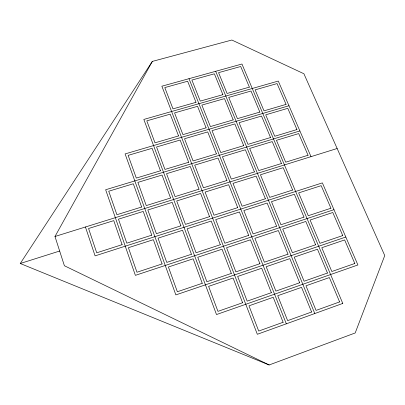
<?xml version="1.0" encoding="UTF-8"?>
<svg xmlns="http://www.w3.org/2000/svg" width="405" height="405" viewBox="0 0 405 405"><rect width="100%" height="100%" fill="white"/><g stroke="black" fill="none" stroke-linecap="round" stroke-linejoin="round"><path stroke-width="0.61" d="M269.138 364.971L64.39 265.736L54.979 236.49L152.326 61.413L231.852 40.029L303.907 73.751L384.75 255.55L355.205 332.961L269.138 364.971L20.25 263.503L152.326 61.413M345.814 237.026L175.851 294.906L125.094 153.925L288.978 105.751M333.968 209.674L135.381 275.349L105.644 189.753L299.882 130.942M20.25 263.503L59.657 251.029M54.979 236.49L337.147 148.498M311.015 156.649L278.286 81.061L143.826 119.434L216.498 314.553L357.909 264.961L322.375 182.883L95.089 255.874L85.425 226.992M215.683 71.295L314.791 313.536M188.993 78.691L286.315 323.818M342.772 303.431L257.327 334.287L161.863 86.209L241.952 64.02L342.772 303.431M283.11 322.274L258.714 331.062L248.979 305.826L273.218 297.3L283.11 322.274M311.607 312.007L287.641 320.644L277.724 295.721L301.543 287.348L311.607 312.007M339.608 301.917L316.062 310.402L305.967 285.788L329.376 277.562L339.608 301.917M242.59 302.748L217.946 311.369L208.61 286.365L233.098 278.007L242.59 302.748M271.385 292.673L247.171 301.143L237.649 276.453L261.706 268.242L271.385 292.673M299.675 282.771L275.886 291.099L266.181 266.713L289.828 258.643L299.675 282.771M327.478 273.046L304.099 281.227L294.222 257.145L317.464 249.207L327.478 273.046M354.805 263.483L331.827 271.522L321.783 247.733L344.635 239.932L354.805 263.483M202.252 283.303L177.36 291.762L168.419 266.996L193.15 258.8L202.252 283.303M231.336 273.421L206.879 281.733L197.746 257.276L222.046 249.217L231.336 273.421M259.914 263.711L235.882 271.876L226.562 247.723L250.447 239.806L259.914 263.711M288.001 254.168L264.379 262.192L254.887 238.332L278.362 230.551L288.001 254.168M315.606 244.787L292.39 252.674L282.725 229.103L305.8 221.454L315.606 244.787M342.746 235.568L319.92 243.319L310.093 220.031L332.783 212.509L342.746 235.568M162.086 263.944L136.951 272.241L128.405 247.708L153.373 239.669L162.086 263.944M191.459 254.254L166.759 262.405L158.016 238.175L182.554 230.278L191.459 254.254M220.32 244.731L196.05 252.74L187.115 228.81L211.233 221.049L220.32 244.731M248.69 235.371L224.836 243.243L215.713 219.606L239.421 211.972L248.69 235.371M276.575 226.172L253.125 233.908L243.83 210.554L267.138 203.052L276.575 226.172M303.983 217.126L280.933 224.734L271.466 201.655L294.384 194.278L303.983 217.126M330.936 208.231L308.271 215.713L298.647 192.907L321.18 185.652L330.936 208.231M122.102 244.671L96.719 252.806L88.563 228.506L113.77 220.629L122.102 244.671M151.759 235.168L126.816 243.162L118.457 219.161L143.233 211.42L151.759 235.168M180.903 225.833L156.391 233.685L147.835 209.977L172.186 202.368L180.903 225.833M209.547 216.655L185.455 224.37L176.712 200.956L200.647 193.474L209.547 216.655M237.705 207.633L214.022 215.217L205.097 192.081L228.633 184.726L237.705 207.633M265.386 198.764L242.104 206.221L233.007 183.359L256.147 176.124L265.386 198.764M292.602 190.041L269.715 197.377L260.445 174.783L283.206 167.67L292.602 190.041M141.649 207.016L116.908 214.711L108.727 191.231L133.306 183.769L141.649 207.016M170.571 198.015L146.251 205.583L137.872 182.382L162.035 175.051L170.571 198.015M198.997 189.17L175.092 196.612L166.531 173.684L190.284 166.475L198.997 189.17M226.947 180.478L203.442 187.788L194.704 165.134L218.062 158.046L226.947 180.478M254.431 171.928L231.316 179.116L222.406 156.73L245.379 149.754L254.431 171.928M281.46 163.519L258.729 170.586L249.652 148.458L272.251 141.603L281.46 163.519M308.043 155.247L285.687 162.202L276.453 140.327L298.688 133.579L308.043 155.247M160.456 170.788L136.318 178.078L128.122 155.368L152.103 148.306L160.456 170.788M188.669 162.268L164.941 169.432L156.558 146.99L180.139 140.044L188.669 162.268M216.417 153.885L193.079 160.932L184.523 138.748L207.714 131.919L216.417 153.885M243.704 145.643L220.755 152.574L212.028 130.648L234.839 123.925L243.704 145.643M270.545 137.533L247.971 144.352L239.082 122.674L261.524 116.063L270.545 137.533M296.946 129.559L274.742 136.267L265.695 114.833L287.778 108.327L296.946 129.559M178.554 135.918L155.004 142.823L146.797 120.847L170.201 114.149L178.554 135.918M206.099 127.838L182.933 134.632L174.555 112.904L197.574 106.318L206.099 127.838M233.194 119.895L210.408 126.578L201.857 105.092L224.507 98.618L233.194 119.895M259.848 112.079L237.431 118.65L228.719 97.413L251.009 91.034L259.848 112.079M286.072 104.384L264.014 110.854L255.15 89.849L277.081 83.577L286.072 104.384M195.995 102.323L172.996 108.874L164.784 87.586L187.642 81.238L195.995 102.323M222.897 94.664L200.273 101.108L191.894 80.058L214.382 73.811L222.897 94.664M249.364 87.131L227.104 93.469L218.568 72.652L240.702 66.506L249.364 87.131"/></g></svg>
